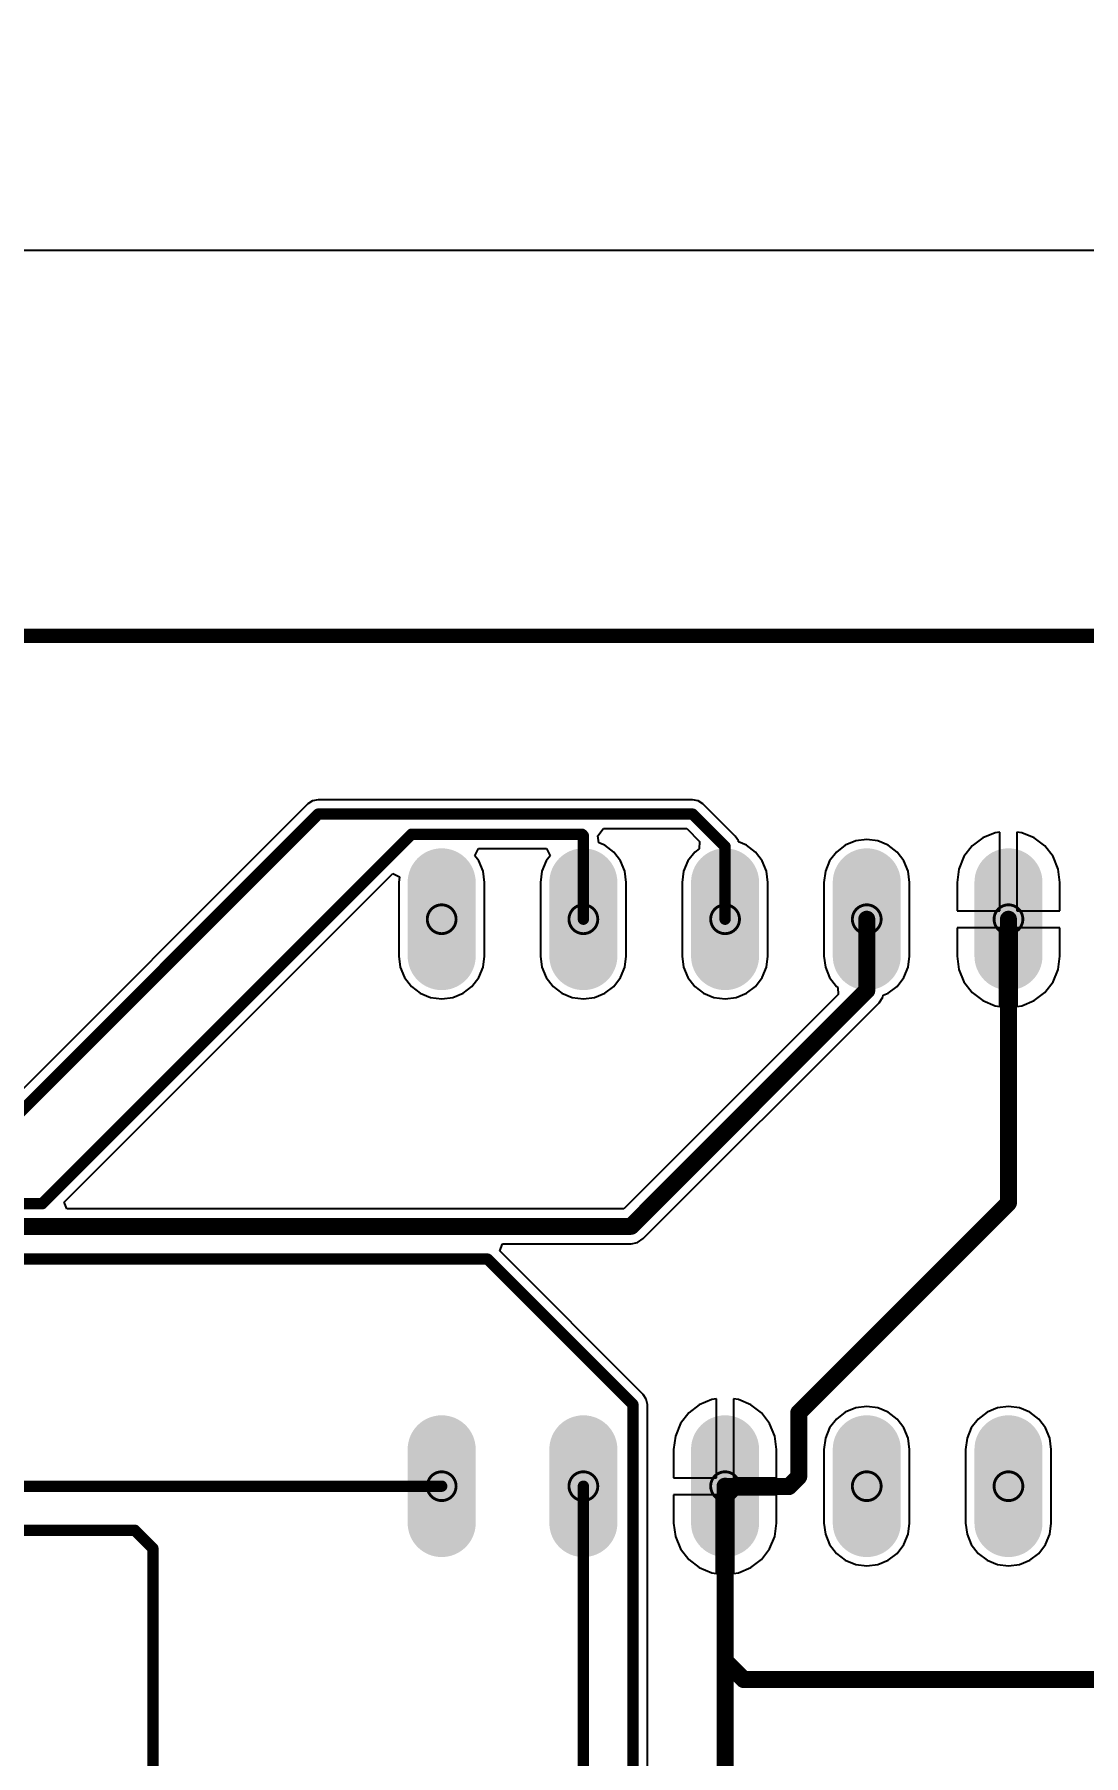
# Paper-space layout 'Лист1' of a CAD drawing. Header units: millimetres. Extents: x 0 to 594, y 0 to 420.
# Drawn here: x 185.6 to 222.6, y 317.9 to 378.6 of the extents above; entities that cross this region are included whole.
import ezdxf

# ---------------------------------------------------------------- set-up
doc = ezdxf.new("R2010")
doc.units = ezdxf.units.MM
for name, color, linetype in [('DrillDrawing', 1, 'Continuous'), ('Mechanical1', 6, 'Continuous'), ('PadHoleLayer', 156, 'Continuous'), ('TopLayer', 1, 'Continuous')]:
    doc.layers.add(name, color=color, linetype=linetype)
doc.styles.get("Standard").update_dxf_attribs({"font": 'arial.ttf'})
doc.dimstyles.new('ISO-25', dxfattribs={"dimtxt": 2.5, "dimasz": 2.5, "dimexe": 1.25, "dimexo": 0.625, "dimtad": 1, "dimtxsty": 'Standard', "dimcen": 2.5, "dimadec": 0, "dimazin": 0, "dimtfac": 1, "dimtmove": 0, "dimatfit": 3, "dimfxl": 1, "dimarcsym": 0})

# ---------------------------------------------------------------- blocks, each defined once
blk = doc.blocks.new('*D191')
at = {"color": 0, "lineweight": -2, "transparency": 16777216}
for p, q in [((80.094, 358.001), (80.094, 384.114)), ((249.914, 358.001), (249.914, 384.114)), ((82.594, 382.864), (247.414, 382.864))]:
    blk.add_line(p, q, dxfattribs=at)
at = {"color": 0, "transparency": 16777216}
for points in [[(82.594, 383.281), (82.594, 382.448), (80.094, 382.864)], [(247.414, 383.281), (247.414, 382.448), (249.914, 382.864)]]:
    blk.add_solid(points, dxfattribs=at)
at = {"layer": 'Defpoints', "color": 0, "transparency": 16777216}
for p in [(249.914, 382.864), (80.094, 357.376), (249.914, 357.376)]:
    blk.add_point(p, dxfattribs=at)
at = {"color": 0, "transparency": 16777216, "insert": (165.004, 386.364), "char_height": 2.5, "width": 16.1, "attachment_point": 5}
blk.add_mtext('{\\fGOST type A|b0|i1|c204|p34;\\H2x;85±0,1}', dxfattribs=at)
blk = doc.blocks.new('*D208')
at = {"color": 0, "lineweight": -2, "transparency": 16777216}
for p, q in [((87.686, 350.609), (87.686, 372.209)), ((242.721, 350.701), (242.721, 372.209)), ((90.186, 370.959), (240.221, 370.959))]:
    blk.add_line(p, q, dxfattribs=at)
at = {"color": 0, "transparency": 16777216}
for points in [[(90.186, 371.376), (90.186, 370.543), (87.686, 370.959)], [(240.221, 371.376), (240.221, 370.543), (242.721, 370.959)]]:
    blk.add_solid(points, dxfattribs=at)
at = {"layer": 'Defpoints', "color": 0, "transparency": 16777216}
for p in [(242.721, 370.959), (87.686, 349.984), (242.721, 350.076)]:
    blk.add_point(p, dxfattribs=at)
at = {"color": 0, "transparency": 16777216, "insert": (165.204, 374.459), "char_height": 2.5, "attachment_point": 5}
blk.add_mtext('{\\fGOST type A|b0|i1|c0|p34;\\H2x;77\\fGOST type A|b0|i1|c204|p34;±0,1}', dxfattribs=at)

psp = doc.layouts.new('Лист1')

# ---------------------------------------------------------------- hatches: boundary and pattern name
at = {"layer": 'PadHoleLayer'}
h = psp.add_hatch(color=156, dxfattribs=at)
edge = h.paths.add_edge_path()
edge.add_arc((199.967, 347.387), 0.599, 0, 360)
h = psp.add_hatch(color=156, dxfattribs=at)
edge = h.paths.add_edge_path()
edge.add_arc((204.961, 347.387), 0.599, 0, 360)
h = psp.add_hatch(color=156, dxfattribs=at)
edge = h.paths.add_edge_path()
edge.add_arc((209.956, 347.387), 0.599, 0, 360)
h = psp.add_hatch(color=156, dxfattribs=at)
edge = h.paths.add_edge_path()
edge.add_arc((214.951, 347.387), 0.599, 0, 360)
h = psp.add_hatch(color=156, dxfattribs=at)
edge = h.paths.add_edge_path()
edge.add_arc((219.946, 347.387), 0.599, 0, 360)
h = psp.add_hatch(color=156, dxfattribs=at)
edge = h.paths.add_edge_path()
edge.add_arc((199.967, 327.408), 0.599, 0, 360)
h = psp.add_hatch(color=156, dxfattribs=at)
edge = h.paths.add_edge_path()
edge.add_arc((204.961, 327.408), 0.599, 0, 360)
h = psp.add_hatch(color=156, dxfattribs=at)
edge = h.paths.add_edge_path()
edge.add_arc((209.956, 327.408), 0.599, 0, 360)
h = psp.add_hatch(color=156, dxfattribs=at)
edge = h.paths.add_edge_path()
edge.add_arc((214.951, 327.408), 0.599, 0, 360)
h = psp.add_hatch(color=156, dxfattribs=at)
edge = h.paths.add_edge_path()
edge.add_arc((219.946, 327.408), 0.599, 0, 360)
at = {"layer": 'TopLayer'}
h = psp.add_hatch(color=1, dxfattribs=at)
edge = h.paths.add_edge_path()
edge.add_arc((199.967, 348.686), 1.199, 0, 180)
edge.add_line((198.768, 348.686), (198.768, 346.088))
edge.add_arc((199.967, 346.088), 1.199, 180, 360)
edge.add_line((201.165, 346.088), (201.165, 348.686))
h = psp.add_hatch(color=1, dxfattribs=at)
edge = h.paths.add_edge_path()
edge.add_arc((204.961, 348.686), 1.199, 0, 180)
edge.add_line((203.763, 348.686), (203.763, 346.088))
edge.add_arc((204.961, 346.088), 1.199, 180, 360)
edge.add_line((206.16, 346.088), (206.16, 348.686))
h = psp.add_hatch(color=1, dxfattribs=at)
edge = h.paths.add_edge_path()
edge.add_arc((209.956, 348.686), 1.199, 0, 180)
edge.add_line((208.757, 348.686), (208.757, 346.088))
edge.add_arc((209.956, 346.088), 1.199, 180, 360)
edge.add_line((211.155, 346.088), (211.155, 348.686))
h = psp.add_hatch(color=1, dxfattribs=at)
edge = h.paths.add_edge_path()
edge.add_arc((214.951, 348.686), 1.199, 0, 180)
edge.add_line((213.752, 348.686), (213.752, 346.088))
edge.add_arc((214.951, 346.088), 1.199, 180, 360)
edge.add_line((216.15, 346.088), (216.15, 348.686))
h = psp.add_hatch(color=1, dxfattribs=at)
edge = h.paths.add_edge_path()
edge.add_arc((219.946, 348.686), 1.199, 0, 180)
edge.add_line((218.747, 348.686), (218.747, 346.088))
edge.add_arc((219.946, 346.088), 1.199, 180, 360)
edge.add_line((221.144, 346.088), (221.144, 348.686))
h = psp.add_hatch(color=1, dxfattribs=at)
edge = h.paths.add_edge_path()
edge.add_arc((199.967, 328.707), 1.199, 0, 180)
edge.add_line((198.768, 328.707), (198.768, 326.11))
edge.add_arc((199.967, 326.11), 1.199, 180, 360)
edge.add_line((201.165, 326.11), (201.165, 328.707))
h = psp.add_hatch(color=1, dxfattribs=at)
edge = h.paths.add_edge_path()
edge.add_arc((204.961, 328.707), 1.199, 0, 180)
edge.add_line((203.763, 328.707), (203.763, 326.11))
edge.add_arc((204.961, 326.11), 1.199, 180, 360)
edge.add_line((206.16, 326.11), (206.16, 328.707))
h = psp.add_hatch(color=1, dxfattribs=at)
edge = h.paths.add_edge_path()
edge.add_arc((209.956, 328.707), 1.199, 0, 180)
edge.add_line((208.757, 328.707), (208.757, 326.11))
edge.add_arc((209.956, 326.11), 1.199, 180, 360)
edge.add_line((211.155, 326.11), (211.155, 328.707))
h = psp.add_hatch(color=1, dxfattribs=at)
edge = h.paths.add_edge_path()
edge.add_arc((214.951, 328.707), 1.199, 0, 180)
edge.add_line((213.752, 328.707), (213.752, 326.11))
edge.add_arc((214.951, 326.11), 1.199, 180, 360)
edge.add_line((216.15, 326.11), (216.15, 328.707))
h = psp.add_hatch(color=1, dxfattribs=at)
edge = h.paths.add_edge_path()
edge.add_arc((219.946, 328.707), 1.199, 0, 180)
edge.add_line((218.747, 328.707), (218.747, 326.11))
edge.add_arc((219.946, 326.11), 1.199, 180, 360)
edge.add_line((221.144, 326.11), (221.144, 328.707))

# ---------------------------------------------------------------- linework, layer by layer
at = {"layer": 'DrillDrawing'}
for points, const_width in [([(200.474, 347.387, 1), (199.459, 347.387, 1)], 0.101), ([(205.469, 347.387, 1), (204.454, 347.387, 1)], 0.101), ([(210.464, 347.387, 1), (209.449, 347.387, 1)], 0.101), ([(215.458, 347.387, 1), (214.443, 347.387, 1)], 0.101), ([(220.453, 347.387, 1), (219.438, 347.387, 1)], 0.101), ([(199.434, 347.387, 1), (199.485, 347.387, 1)], 0.0507), ([(200.449, 347.387, 1), (200.5, 347.387, 1)], 0.0507), ([(204.429, 347.387, 1), (204.479, 347.387, 1)], 0.0507), ([(205.443, 347.387, 1), (205.494, 347.387, 1)], 0.0507), ([(209.423, 347.387, 1), (209.474, 347.387, 1)], 0.0507), ([(210.438, 347.387, 1), (210.489, 347.387, 1)], 0.0507), ([(214.418, 347.387, 1), (214.469, 347.387, 1)], 0.0507), ([(215.433, 347.387, 1), (215.484, 347.387, 1)], 0.0507), ([(219.413, 347.387, 1), (219.463, 347.387, 1)], 0.0507), ([(220.428, 347.387, 1), (220.478, 347.387, 1)], 0.0507), ([(200.474, 327.408, 1), (199.459, 327.408, 1)], 0.101), ([(205.469, 327.408, 1), (204.454, 327.408, 1)], 0.101), ([(210.464, 327.408, 1), (209.449, 327.408, 1)], 0.101), ([(215.458, 327.408, 1), (214.443, 327.408, 1)], 0.101), ([(220.453, 327.408, 1), (219.438, 327.408, 1)], 0.101), ([(199.434, 327.408, 1), (199.485, 327.408, 1)], 0.0507), ([(200.449, 327.408, 1), (200.5, 327.408, 1)], 0.0507), ([(204.429, 327.408, 1), (204.479, 327.408, 1)], 0.0507), ([(205.443, 327.408, 1), (205.494, 327.408, 1)], 0.0507), ([(209.423, 327.408, 1), (209.474, 327.408, 1)], 0.0507), ([(210.438, 327.408, 1), (210.489, 327.408, 1)], 0.0507), ([(214.418, 327.408, 1), (214.469, 327.408, 1)], 0.0507), ([(215.433, 327.408, 1), (215.484, 327.408, 1)], 0.0507), ([(219.413, 327.408, 1), (219.463, 327.408, 1)], 0.0507), ([(220.428, 327.408, 1), (220.478, 327.408, 1)], 0.0507)]:
    psp.add_lwpolyline(points, format="xyb", close=True, dxfattribs=dict(at, const_width=const_width))
at = {"layer": 'Mechanical1', "const_width": 0.507}
psp.add_lwpolyline([(80.094, 357.376), (249.914, 357.376)], dxfattribs=at)
at = {"layer": 'TopLayer'}
for p, q in [((132.363, 357.376), (249.914, 357.376)), ((195.254, 351.451), (182.743, 338.94)), ((195.419, 351.561), (195.254, 351.451)), ((195.614, 351.6), (195.419, 351.561)), ((208.814, 351.6), (195.614, 351.6)), ((209.009, 351.561), (208.814, 351.6)), ((209.174, 351.451), (209.009, 351.561)), ((210.316, 350.309), (209.174, 351.451)), ((205.471, 350.331), (205.654, 350.574)), ((205.654, 350.574), (205.676, 350.582)), ((205.676, 350.582), (208.603, 350.582)), ((208.603, 350.582), (209.059, 350.126)), ((205.509, 350.08), (205.471, 350.331)), ((205.717, 349.994), (205.509, 350.08)), ((206.03, 349.754), (205.717, 349.994)), ((209.059, 350.126), (209.042, 349.873)), ((210.427, 350.144), (210.316, 350.309)), ((210.433, 350.11), (210.427, 350.144)), ((210.712, 349.994), (210.433, 350.11)), ((211.025, 349.754), (210.712, 349.994)), ((214.195, 349.994), (213.882, 349.754)), ((214.56, 350.145), (214.195, 349.994)), ((214.951, 350.197), (214.56, 350.145)), ((215.342, 350.145), (214.951, 350.197)), ((215.707, 349.994), (215.342, 350.145)), ((216.02, 349.754), (215.707, 349.994)), ((218.663, 349.968), (218.375, 349.592)), ((219.039, 350.256), (218.663, 349.968)), ((219.476, 350.437), (219.039, 350.256)), ((219.646, 350.46), (219.476, 350.437)), ((219.646, 347.687), (219.646, 350.46)), ((220.415, 350.437), (220.245, 350.46)), ((220.245, 350.46), (220.245, 347.687)), ((220.852, 350.256), (220.415, 350.437)), ((221.228, 349.968), (220.852, 350.256)), ((221.516, 349.592), (221.228, 349.968)), ((201.138, 349.621), (201.263, 349.875)), ((201.276, 349.441), (201.138, 349.621)), ((201.263, 349.875), (203.665, 349.875)), ((201.427, 349.077), (201.276, 349.441)), ((203.653, 349.441), (203.502, 349.077)), ((203.79, 349.621), (203.653, 349.441)), ((203.665, 349.875), (203.79, 349.621)), ((206.27, 349.441), (206.03, 349.754)), ((206.421, 349.077), (206.27, 349.441)), ((208.647, 349.441), (208.496, 349.077)), ((208.887, 349.754), (208.647, 349.441)), ((209.042, 349.873), (208.887, 349.754)), ((211.265, 349.441), (211.025, 349.754)), ((211.416, 349.077), (211.265, 349.441)), ((213.642, 349.441), (213.491, 349.077)), ((213.882, 349.754), (213.642, 349.441)), ((216.26, 349.441), (216.02, 349.754)), ((216.411, 349.077), (216.26, 349.441)), ((218.375, 349.592), (218.194, 349.155)), ((221.697, 349.155), (221.516, 349.592)), ((186.656, 337.411), (198.24, 348.995)), ((198.24, 348.995), (198.48, 348.876)), ((198.48, 348.876), (198.455, 348.686)), ((201.478, 348.686), (201.427, 349.077)), ((203.502, 349.077), (203.45, 348.686)), ((206.473, 348.686), (206.421, 349.077)), ((208.496, 349.077), (208.445, 348.686)), ((211.467, 348.686), (211.416, 349.077)), ((213.491, 349.077), (213.44, 348.686)), ((216.462, 348.686), (216.411, 349.077)), ((218.194, 349.155), (218.132, 348.686)), ((221.759, 348.686), (221.697, 349.155)), ((198.455, 348.686), (198.455, 346.088)), ((201.478, 346.088), (201.478, 348.686)), ((203.45, 348.686), (203.45, 346.088)), ((206.473, 346.088), (206.473, 348.686)), ((208.445, 348.686), (208.445, 346.088)), ((211.467, 346.088), (211.467, 348.686)), ((213.44, 348.686), (213.44, 346.088)), ((216.462, 346.088), (216.462, 348.686)), ((218.132, 348.686), (218.132, 347.687)), ((221.759, 347.687), (221.759, 348.686)), ((218.132, 347.687), (219.646, 347.687)), ((220.245, 347.687), (221.759, 347.687)), ((219.646, 347.087), (218.132, 347.087)), ((218.132, 347.087), (218.132, 346.088)), ((219.646, 344.314), (219.646, 347.087)), ((221.759, 347.087), (220.245, 347.087)), ((220.245, 347.087), (220.245, 344.314)), ((221.759, 346.088), (221.759, 347.087)), ((198.455, 346.088), (198.507, 345.697)), ((201.427, 345.697), (201.478, 346.088)), ((203.45, 346.088), (203.502, 345.697)), ((206.421, 345.697), (206.473, 346.088)), ((208.445, 346.088), (208.496, 345.697)), ((211.416, 345.697), (211.467, 346.088)), ((213.44, 346.088), (213.491, 345.697)), ((216.411, 345.697), (216.462, 346.088)), ((218.132, 346.088), (218.194, 345.619)), ((221.697, 345.619), (221.759, 346.088)), ((198.507, 345.697), (198.658, 345.333)), ((198.658, 345.333), (198.898, 345.02)), ((201.035, 345.02), (201.276, 345.333)), ((201.276, 345.333), (201.427, 345.697)), ((203.502, 345.697), (203.653, 345.333)), ((203.653, 345.333), (203.893, 345.02)), ((206.03, 345.02), (206.27, 345.333)), ((206.27, 345.333), (206.421, 345.697)), ((208.496, 345.697), (208.647, 345.333)), ((208.647, 345.333), (208.887, 345.02)), ((211.025, 345.02), (211.265, 345.333)), ((211.265, 345.333), (211.416, 345.697)), ((213.491, 345.697), (213.642, 345.333)), ((213.642, 345.333), (213.882, 345.02)), ((216.02, 345.02), (216.26, 345.333)), ((216.26, 345.333), (216.411, 345.697)), ((218.194, 345.619), (218.375, 345.182)), ((218.375, 345.182), (218.663, 344.806)), ((221.228, 344.806), (221.516, 345.182)), ((221.516, 345.182), (221.697, 345.619)), ((198.898, 345.02), (199.211, 344.779)), ((199.211, 344.779), (199.576, 344.628)), ((199.576, 344.628), (199.967, 344.577)), ((199.967, 344.577), (200.358, 344.628)), ((200.358, 344.628), (200.722, 344.779)), ((200.722, 344.779), (201.035, 345.02)), ((203.893, 345.02), (204.206, 344.779)), ((204.206, 344.779), (204.57, 344.628)), ((204.57, 344.628), (204.961, 344.577)), ((204.961, 344.577), (205.353, 344.628)), ((205.353, 344.628), (205.717, 344.779)), ((205.717, 344.779), (206.03, 345.02)), ((213.944, 344.732), (206.388, 337.176)), ((208.887, 345.02), (209.2, 344.779)), ((209.2, 344.779), (209.565, 344.628)), ((209.565, 344.628), (209.956, 344.577)), ((209.956, 344.577), (210.347, 344.628)), ((210.347, 344.628), (210.712, 344.779)), ((210.712, 344.779), (211.025, 345.02)), ((213.882, 345.02), (213.927, 344.985)), ((213.927, 344.985), (213.944, 344.732)), ((215.383, 344.442), (215.515, 344.641)), ((215.515, 344.641), (215.528, 344.706)), ((215.528, 344.706), (215.707, 344.779)), ((215.707, 344.779), (216.02, 345.02)), ((218.663, 344.806), (219.039, 344.518)), ((219.039, 344.518), (219.476, 344.337)), ((220.415, 344.337), (220.852, 344.518)), ((220.852, 344.518), (221.228, 344.806)), ((207.073, 336.133), (215.383, 344.442)), ((215.383, 344.442), (215.383, 344.442)), ((219.476, 344.337), (219.646, 344.314)), ((220.245, 344.314), (220.415, 344.337)), ((186.753, 337.176), (186.656, 337.411)), ((206.388, 337.176), (186.753, 337.176)), ((206.875, 336), (207.073, 336.133)), ((202.013, 335.7), (202.113, 335.954)), ((207.068, 330.645), (202.013, 335.7)), ((202.113, 335.954), (206.641, 335.954)), ((206.641, 335.954), (206.875, 336)), ((206.641, 335.954), (206.641, 335.954)), ((207.178, 330.48), (207.068, 330.645)), ((207.217, 330.285), (207.178, 330.48)), ((207.217, 312.067), (207.217, 330.285)), ((208.674, 329.989), (208.385, 329.614)), ((209.049, 330.277), (208.674, 329.989)), ((209.487, 330.459), (209.049, 330.277)), ((209.656, 330.481), (209.487, 330.459)), ((209.656, 327.708), (209.656, 330.481)), ((210.426, 330.459), (210.256, 330.481)), ((210.256, 330.481), (210.256, 327.708)), ((210.863, 330.277), (210.426, 330.459)), ((211.239, 329.989), (210.863, 330.277)), ((211.527, 329.614), (211.239, 329.989)), ((214.195, 330.016), (213.882, 329.775)), ((214.56, 330.167), (214.195, 330.016)), ((214.951, 330.218), (214.56, 330.167)), ((215.342, 330.167), (214.951, 330.218)), ((215.707, 330.016), (215.342, 330.167)), ((216.02, 329.775), (215.707, 330.016)), ((219.19, 330.016), (218.877, 329.775)), ((219.554, 330.167), (219.19, 330.016)), ((219.946, 330.218), (219.554, 330.167)), ((220.337, 330.167), (219.946, 330.218)), ((220.701, 330.016), (220.337, 330.167)), ((221.014, 329.775), (220.701, 330.016)), ((208.385, 329.614), (208.204, 329.176)), ((211.708, 329.176), (211.527, 329.614)), ((213.642, 329.462), (213.491, 329.098)), ((213.882, 329.775), (213.642, 329.462)), ((216.26, 329.462), (216.02, 329.775)), ((216.411, 329.098), (216.26, 329.462)), ((218.637, 329.462), (218.486, 329.098)), ((218.877, 329.775), (218.637, 329.462)), ((221.254, 329.462), (221.014, 329.775)), ((221.405, 329.098), (221.254, 329.462)), ((208.204, 329.176), (208.143, 328.707)), ((211.77, 328.707), (211.708, 329.176)), ((213.491, 329.098), (213.44, 328.707)), ((216.462, 328.707), (216.411, 329.098)), ((218.486, 329.098), (218.434, 328.707)), ((221.457, 328.707), (221.405, 329.098)), ((208.143, 328.707), (208.143, 327.708)), ((211.77, 327.708), (211.77, 328.707)), ((213.44, 328.707), (213.44, 326.11)), ((216.462, 326.11), (216.462, 328.707)), ((218.434, 328.707), (218.434, 326.11)), ((221.457, 326.11), (221.457, 328.707)), ((208.143, 327.708), (209.656, 327.708)), ((210.256, 327.708), (211.77, 327.708)), ((209.656, 327.108), (208.143, 327.108)), ((208.143, 327.108), (208.143, 326.11)), ((209.656, 324.335), (209.656, 327.108)), ((211.77, 327.108), (210.256, 327.108)), ((210.256, 327.108), (210.256, 324.335)), ((211.77, 326.11), (211.77, 327.108)), ((208.143, 326.11), (208.204, 325.64)), ((211.708, 325.64), (211.77, 326.11)), ((213.44, 326.11), (213.491, 325.718)), ((213.491, 325.718), (213.642, 325.354)), ((216.26, 325.354), (216.411, 325.718)), ((216.411, 325.718), (216.462, 326.11)), ((218.434, 326.11), (218.486, 325.718)), ((218.486, 325.718), (218.637, 325.354)), ((221.254, 325.354), (221.405, 325.718)), ((221.405, 325.718), (221.457, 326.11)), ((208.204, 325.64), (208.385, 325.203)), ((208.385, 325.203), (208.674, 324.827)), ((211.239, 324.827), (211.527, 325.203)), ((211.527, 325.203), (211.708, 325.64)), ((213.642, 325.354), (213.882, 325.041)), ((216.02, 325.041), (216.26, 325.354)), ((218.637, 325.354), (218.877, 325.041)), ((221.014, 325.041), (221.254, 325.354)), ((208.674, 324.827), (209.049, 324.539)), ((209.049, 324.539), (209.487, 324.358)), ((210.426, 324.358), (210.863, 324.539)), ((210.863, 324.539), (211.239, 324.827)), ((213.882, 325.041), (214.195, 324.801)), ((214.195, 324.801), (214.56, 324.65)), ((214.56, 324.65), (214.951, 324.598)), ((214.951, 324.598), (215.342, 324.65)), ((215.342, 324.65), (215.707, 324.801)), ((215.707, 324.801), (216.02, 325.041)), ((218.877, 325.041), (219.19, 324.801)), ((219.19, 324.801), (219.554, 324.65)), ((219.554, 324.65), (219.946, 324.598)), ((219.946, 324.598), (220.337, 324.65)), ((220.337, 324.65), (220.701, 324.801)), ((220.701, 324.801), (221.014, 325.041)), ((209.487, 324.358), (209.656, 324.335)), ((210.256, 324.335), (210.426, 324.358))]:
    psp.add_line(p, q, dxfattribs=at)
for points, const_width in [([(182.954, 338.431), (195.614, 351.091)], 0.4), ([(195.614, 351.091), (208.814, 351.091)], 0.4), ([(208.814, 351.091), (209.956, 349.949)], 0.4), ([(185.889, 337.364), (198.909, 350.384)], 0.4), ([(198.909, 350.384), (204.907, 350.384)], 0.4), ([(204.907, 350.384), (204.961, 350.33)], 0.4), ([(204.961, 347.387), (204.961, 350.33)], 0.4), ([(209.956, 347.387), (209.956, 349.949)], 0.4), ([(214.951, 344.875), (214.951, 347.387)], 0.599), ([(219.946, 337.39), (219.946, 347.387)], 0.599), ([(206.641, 336.565), (214.951, 344.875)], 0.599), ([(175.474, 337.364), (185.889, 337.364)], 0.4), ([(212.553, 329.997), (219.946, 337.39)], 0.599), ([(180.98, 336.565), (206.641, 336.565)], 0.599), ([(182.196, 335.41), (201.583, 335.41)], 0.4), ([(201.583, 335.41), (206.708, 330.285)], 0.4), ([(206.708, 312.067), (206.708, 330.285)], 0.4), ([(212.553, 327.744), (212.553, 329.997)], 0.599), ([(180.763, 327.408), (199.967, 327.408)], 0.4), ([(204.961, 312.35), (204.961, 327.408)], 0.4), ([(209.956, 327.393), (209.956, 327.408)], 0.599), ([(209.956, 327.393), (212.202, 327.393)], 0.599), ([(209.956, 321.252), (209.956, 327.393)], 0.599), ([(212.202, 327.393), (212.553, 327.744)], 0.599), ([(179.307, 325.853), (189.153, 325.853)], 0.4), ([(189.153, 325.853), (189.787, 325.219)], 0.4), ([(189.787, 295.405), (189.787, 325.219)], 0.4), ([(209.956, 311.915), (209.956, 321.252)], 0.599), ([(209.956, 321.252), (210.615, 320.593)], 0.599), ([(210.615, 320.593), (226.905, 320.593)], 0.599)]:
    psp.add_lwpolyline(points, dxfattribs=dict(at, const_width=const_width))
for points, const_width in [([(195.514, 351.091, 1), (195.713, 351.091, 1)], 0.2), ([(195.514, 351.091, 1), (195.713, 351.091, 1)], 0.2), ([(208.714, 351.091, 1), (208.914, 351.091, 1)], 0.2), ([(208.714, 351.091, 1), (208.914, 351.091, 1)], 0.2), ([(198.809, 350.384, 1), (199.009, 350.384, 1)], 0.2), ([(198.809, 350.384, 1), (199.009, 350.384, 1)], 0.2), ([(204.807, 350.384, 1), (205.007, 350.384, 1)], 0.2), ([(204.807, 350.384, 1), (205.007, 350.384, 1)], 0.2), ([(204.861, 350.33, 1), (205.061, 350.33, 1)], 0.2), ([(204.861, 350.33, 1), (205.061, 350.33, 1)], 0.2), ([(209.856, 349.949, 1), (210.056, 349.949, 1)], 0.2), ([(209.856, 349.949, 1), (210.056, 349.949, 1)], 0.2), ([(204.861, 347.387, 1), (205.061, 347.387, 1)], 0.2), ([(209.856, 347.387, 1), (210.056, 347.387, 1)], 0.2), ([(214.801, 347.387, 1), (215.101, 347.387, 1)], 0.3), ([(219.796, 347.387, 1), (220.095, 347.387, 1)], 0.3), ([(214.801, 344.875, 1), (215.101, 344.875, 1)], 0.3), ([(214.801, 344.875, 1), (215.101, 344.875, 1)], 0.3), ([(185.79, 337.364, 1), (185.989, 337.364, 1)], 0.2), ([(185.79, 337.364, 1), (185.989, 337.364, 1)], 0.2), ([(219.796, 337.39, 1), (220.095, 337.39, 1)], 0.3), ([(219.796, 337.39, 1), (220.095, 337.39, 1)], 0.3), ([(206.491, 336.565, 1), (206.791, 336.565, 1)], 0.3), ([(206.491, 336.565, 1), (206.791, 336.565, 1)], 0.3), ([(201.483, 335.41, 1), (201.682, 335.41, 1)], 0.2), ([(201.483, 335.41, 1), (201.682, 335.41, 1)], 0.2), ([(206.608, 330.285, 1), (206.808, 330.285, 1)], 0.2), ([(206.608, 330.285, 1), (206.808, 330.285, 1)], 0.2), ([(212.404, 329.997, 1), (212.703, 329.997, 1)], 0.3), ([(212.404, 329.997, 1), (212.703, 329.997, 1)], 0.3), ([(199.867, 327.408, 1), (200.067, 327.408, 1)], 0.2), ([(204.861, 327.408, 1), (205.061, 327.408, 1)], 0.2), ([(209.806, 327.408, 1), (210.106, 327.408, 1)], 0.3), ([(209.806, 327.393, 1), (210.106, 327.393, 1)], 0.3), ([(209.806, 327.393, 1), (210.106, 327.393, 1)], 0.3), ([(209.806, 327.393, 1), (210.106, 327.393, 1)], 0.3), ([(212.052, 327.393, 1), (212.352, 327.393, 1)], 0.3), ([(212.052, 327.393, 1), (212.352, 327.393, 1)], 0.3), ([(212.404, 327.744, 1), (212.703, 327.744, 1)], 0.3), ([(212.404, 327.744, 1), (212.703, 327.744, 1)], 0.3), ([(189.053, 325.853, 1), (189.253, 325.853, 1)], 0.2), ([(189.053, 325.853, 1), (189.253, 325.853, 1)], 0.2), ([(189.687, 325.219, 1), (189.887, 325.219, 1)], 0.2), ([(189.687, 325.219, 1), (189.887, 325.219, 1)], 0.2), ([(209.806, 321.252, 1), (210.106, 321.252, 1)], 0.3), ([(209.806, 321.252, 1), (210.106, 321.252, 1)], 0.3), ([(209.806, 321.252, 1), (210.106, 321.252, 1)], 0.3), ([(210.466, 320.593, 1), (210.765, 320.593, 1)], 0.3), ([(210.466, 320.593, 1), (210.765, 320.593, 1)], 0.3)]:
    psp.add_lwpolyline(points, format="xyb", close=True, dxfattribs=dict(at, const_width=const_width))

# ---------------------------------------------------------------- dimensions: what is measured, and where the dimension line sits
dim = psp.add_linear_dim(base=(249.914, 382.864), p1=(80.094, 357.376), p2=(249.914, 357.376), text='{\\fGOST type A|b0|i1|c204|p34;\\H2x;85±0,1}', dimstyle='ISO-25')
dim.commit()
dim.dimension.update_dxf_attribs({"geometry": '*D191', "text_midpoint": (165.004, 382.864), "dimtype": 160})
dim = psp.add_linear_dim(base=(242.721, 370.959), p1=(87.686, 349.984), p2=(242.721, 350.076), text='{\\fGOST type A|b0|i1|c0|p34;\\H2x;77\\fGOST type A|b0|i1|c204|p34;±0,1}', dimstyle='ISO-25')
dim.commit()
dim.dimension.update_dxf_attribs({"geometry": '*D208', "text_midpoint": (165.204, 374.459)})

doc.saveas('drawing.dxf')
